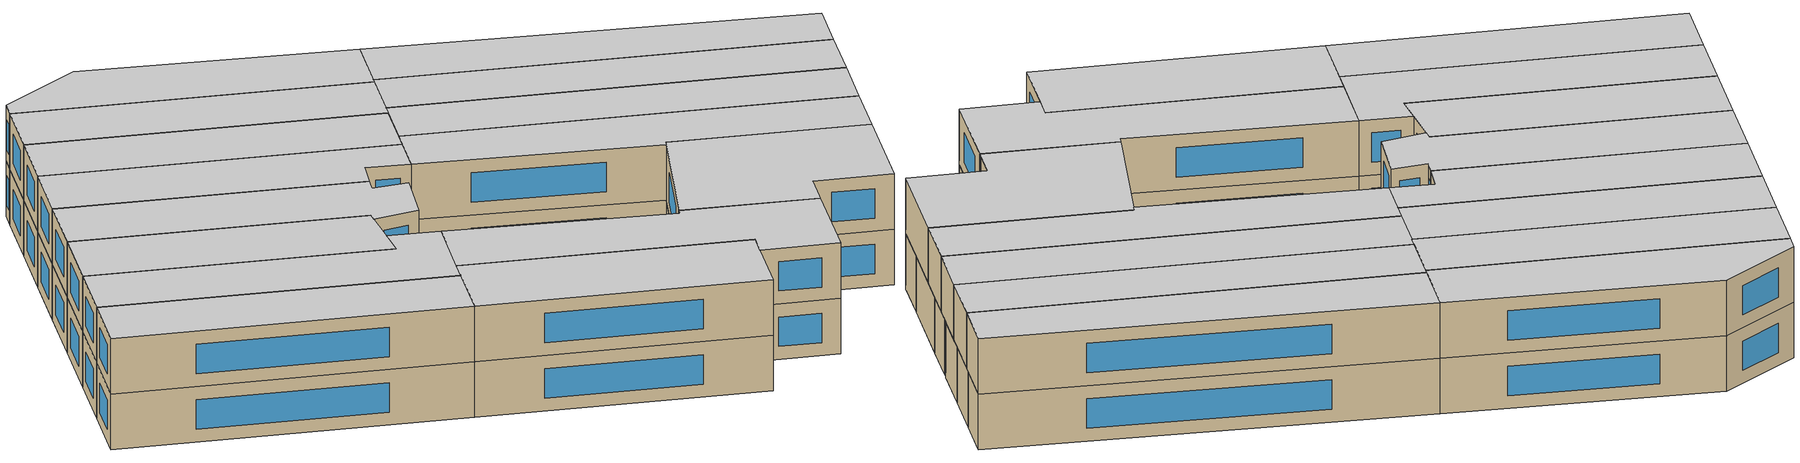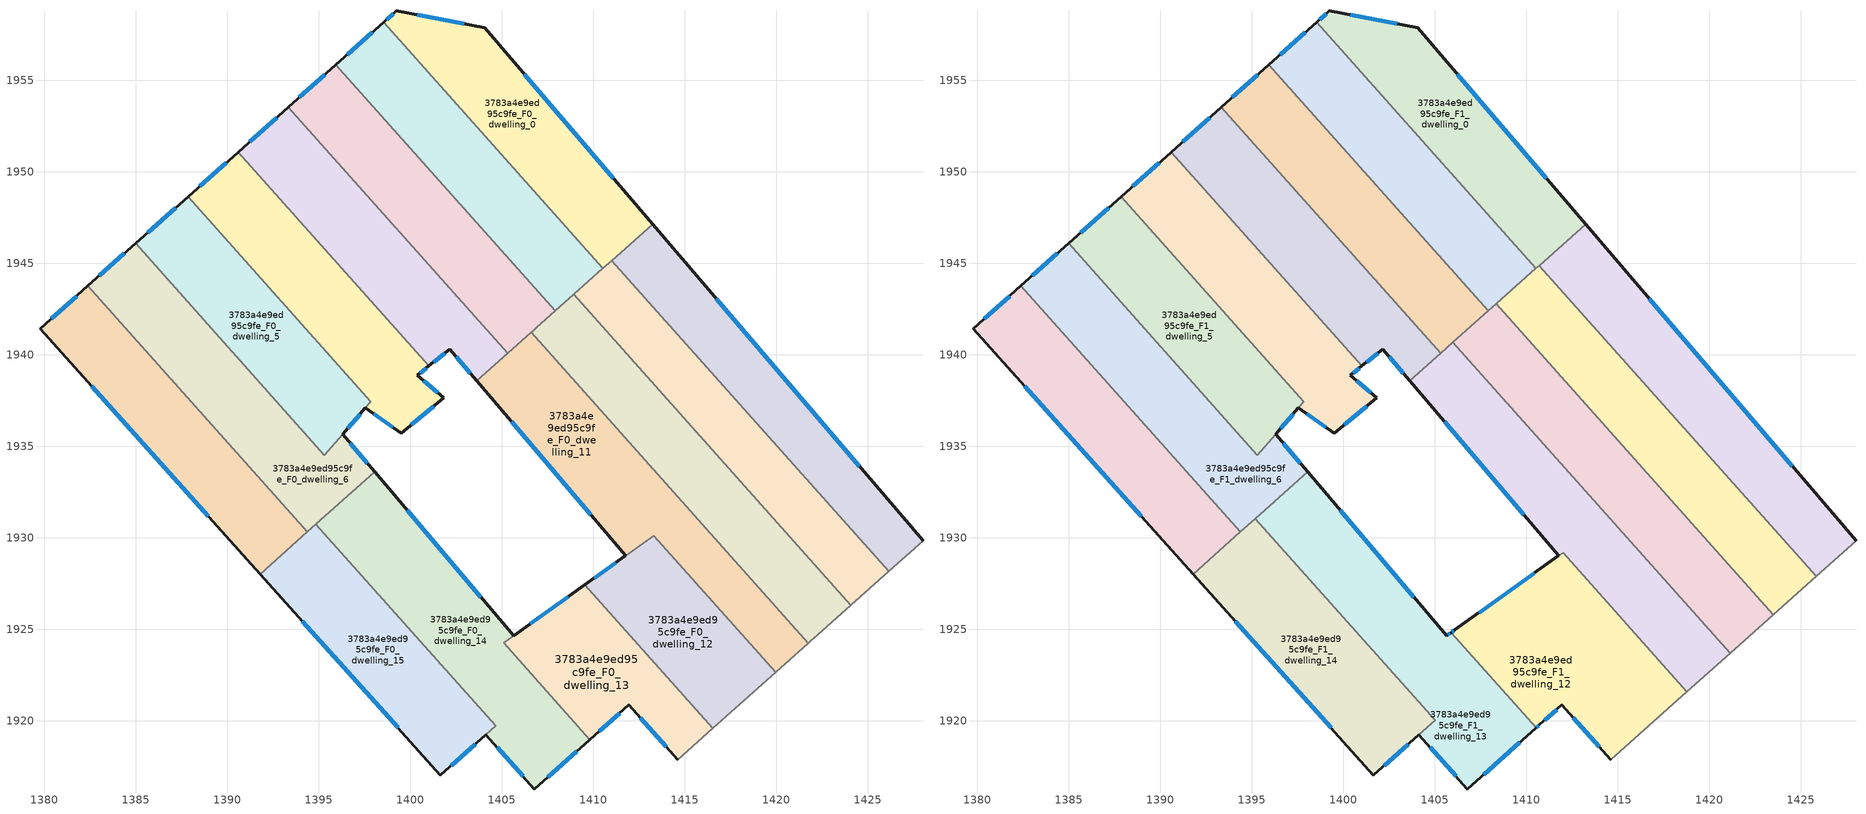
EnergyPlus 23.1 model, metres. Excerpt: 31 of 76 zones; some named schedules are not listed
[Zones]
3783a4e9ed95c9fe_F0_dwelling_0
 floor ground (EU_floor_Construction): 1404.07,1957.86 1413.23,1947.13 1410.53,1944.72 1398.54,1958.16 1399.25,1958.79 z0
 wall outside (EU_wall_Construction): 1413.23,1947.13 1404.07,1957.86 1399.25,1958.79 1398.54,1958.16 z0:3
 wall to 3783a4e9ed95c9fe_F0_dwelling_1 (EU_wall_Construction): 1398.54,1958.16 1410.53,1944.72 z0:3
 wall to 3783a4e9ed95c9fe_F0_dwelling_8 (EU_wall_Construction): 1411,1945.14 1413.23,1947.13 z0:3
 wall to 3783a4e9ed95c9fe_F0_dwelling_9 (EU_wall_Construction): 1410.53,1944.72 1411,1945.14 z0:3
 window (EU_Window_Construction): 1402.94,1958.07 1400.38,1958.57 / 1411.08,1949.65 1406.22,1955.34 / 1399.08,1958.64 1398.71,1958.31 z0.7:2.3
3783a4e9ed95c9fe_F0_dwelling_1
 floor ground (EU_floor_Construction): 1398.54,1958.16 1410.53,1944.72 1407.92,1942.4 1395.94,1955.84 z0
 wall outside (EU_wall_Construction): 1398.54,1958.16 1395.94,1955.84 z0:3
 wall to 3783a4e9ed95c9fe_F0_dwelling_2 (EU_wall_Construction): 1395.94,1955.84 1407.92,1942.4 z0:3
 wall to 3783a4e9ed95c9fe_F0_dwelling_9 (EU_wall_Construction): 1408.94,1943.3 1410.53,1944.72 z0:3
 wall to 3783a4e9ed95c9fe_F0_dwelling_10 (EU_wall_Construction): 1407.92,1942.4 1408.94,1943.3 z0:3
 window (EU_Window_Construction): 1397.93,1957.61 1396.55,1956.38 z0.7:2.3
3783a4e9ed95c9fe_F0_dwelling_10
 floor ground (EU_floor_Construction): 1408.94,1943.3 1424.07,1926.33 1422.01,1924.49 1421.94,1924.42 1421.75,1924.25 1406.62,1941.23 1406.69,1941.3 1406.8,1941.4 1406.88,1941.46 z0
 wall to 3783a4e9ed95c9fe_F0_dwelling_9 (EU_wall_Construction): 1424.07,1926.33 1408.94,1943.3 z0:3
 wall adiabatic (EU_wall_Construction): 1421.75,1924.25 1421.94,1924.42 1422.01,1924.49 1424.07,1926.33 z0:3
 wall to 3783a4e9ed95c9fe_F0_dwelling_11 (EU_wall_Construction): 1406.62,1941.23 1421.75,1924.25 z0:3
 wall to 3783a4e9ed95c9fe_F0_dwelling_2 (EU_wall_Construction): 1407.92,1942.4 1406.88,1941.46 1406.8,1941.4 1406.69,1941.3 1406.62,1941.23 z0:3
 ceiling adiabatic (EU_roof_Construction): 1422.01,1924.49 1423.48,1925.8 1408.35,1942.78 1406.88,1941.46 1406.8,1941.4 1406.69,1941.3 1406.62,1941.23 1421.75,1924.26 1421.96,1924.44 z3
3783a4e9ed95c9fe_F0_dwelling_11
 floor ground (EU_floor_Construction): 1413.3,1930.12 1411.76,1929.02 1403.64,1938.58 1406.62,1941.23 1421.75,1924.25 1419.96,1922.65 z0
 wall outside (EU_wall_Construction): 1403.64,1938.58 1411.76,1929.02 z0:3
 wall adiabatic (EU_wall_Construction): 1419.96,1922.65 1421.75,1924.25 z0:3
 wall to 3783a4e9ed95c9fe_F0_dwelling_12 (EU_wall_Construction): 1411.76,1929.02 1413.3,1930.12 / 1413.3,1930.11 1419.96,1922.65 z0:3
 wall to 3783a4e9ed95c9fe_F0_dwelling_3 (EU_wall_Construction): 1405.32,1940.08 1403.64,1938.58 z0:3
 wall to 3783a4e9ed95c9fe_F0_dwelling_2 (EU_wall_Construction): 1406.62,1941.23 1405.32,1940.08 z0:3
 window (EU_Window_Construction): 1405.54,1936.33 1409.85,1931.26 z0.7:2.3
 ceiling adiabatic (EU_roof_Construction): 1421.75,1924.26 1406.62,1941.23 1405.99,1940.68 1421.13,1923.7 z3
3783a4e9ed95c9fe_F0_dwelling_12
 floor ground (EU_floor_Construction): 1413.3,1930.12 1419.96,1922.65 1416.53,1919.59 1409.53,1927.43 z0
 wall outside (EU_wall_Construction): 1411.76,1929.01 1409.53,1927.43 z0:3
 wall adiabatic (EU_wall_Construction): 1416.53,1919.59 1419.96,1922.65 z0:3
 wall to 3783a4e9ed95c9fe_F0_dwelling_13 (EU_wall_Construction): 1409.53,1927.43 1416.53,1919.59 z0:3
 window (EU_Window_Construction): 1411.23,1928.64 1410.06,1927.8 z0.7:2.3
3783a4e9ed95c9fe_F0_dwelling_13
 floor ground (EU_floor_Construction): 1409.53,1927.43 1416.53,1919.59 1414.62,1917.88 1411.94,1920.87 1409.82,1918.98 1405.1,1924.27 z0
 wall outside (EU_wall_Construction): 1409.82,1918.98 1411.94,1920.87 1414.62,1917.88 / 1409.53,1927.43 1405.65,1924.66 z0:3
 wall adiabatic (EU_wall_Construction): 1414.62,1917.88 1416.53,1919.59 z0:3
 wall to 3783a4e9ed95c9fe_F0_dwelling_14 (EU_wall_Construction): 1405.65,1924.66 1405.1,1924.27 1409.82,1918.98 z0:3
 window (EU_Window_Construction): 1412.57,1920.17 1413.99,1918.59 / 1410.32,1919.42 1411.44,1920.43 / 1408.62,1926.78 1406.56,1925.31 z0.7:2.3
3783a4e9ed95c9fe_F0_dwelling_14
 floor ground (EU_floor_Construction): 1405.65,1924.66 1405.1,1924.27 1409.82,1918.98 1406.79,1916.28 1404.12,1919.25 1404.66,1919.72 1394.85,1930.74 1398.06,1933.6 z0
 wall outside (EU_wall_Construction): 1405.65,1924.66 1398.06,1933.6 / 1404.12,1919.25 1406.79,1916.28 1409.82,1918.98 z0:3
 wall to 3783a4e9ed95c9fe_F0_dwelling_15 (EU_wall_Construction): 1404.66,1919.72 1404.12,1919.25 / 1394.85,1930.74 1404.66,1919.73 z0:3
 wall to 3783a4e9ed95c9fe_F0_dwelling_6 (EU_wall_Construction): 1398.06,1933.6 1394.85,1930.74 z0:3
 window (EU_Window_Construction): 1403.86,1926.76 1399.84,1931.5 / 1407.5,1916.91 1409.11,1918.34 / 1404.75,1918.55 1406.16,1916.97 z0.7:2.3
3783a4e9ed95c9fe_F0_dwelling_15
 floor ground (EU_floor_Construction): 1394.85,1930.74 1404.66,1919.73 1401.65,1917.04 1391.8,1928.02 z0
 wall outside (EU_wall_Construction): 1391.8,1928.02 1401.65,1917.04 1404.12,1919.24 z0:3
 wall to 3783a4e9ed95c9fe_F0_dwelling_7 (EU_wall_Construction): 1394.38,1930.32 1391.8,1928.02 z0:3
 wall to 3783a4e9ed95c9fe_F0_dwelling_6 (EU_wall_Construction): 1394.85,1930.74 1394.38,1930.32 z0:3
 window (EU_Window_Construction): 1402.23,1917.56 1403.54,1918.72 / 1394.11,1925.44 1399.34,1919.62 z0.7:2.3
3783a4e9ed95c9fe_F0_dwelling_2
 floor ground (EU_floor_Construction): 1395.94,1955.84 1407.92,1942.4 1405.32,1940.08 1393.34,1953.52 z0
 wall outside (EU_wall_Construction): 1395.94,1955.84 1393.34,1953.52 z0:3
 wall to 3783a4e9ed95c9fe_F0_dwelling_3 (EU_wall_Construction): 1393.34,1953.52 1405.32,1940.08 z0:3
 window (EU_Window_Construction): 1395.33,1955.29 1393.95,1954.06 z0.7:2.3
3783a4e9ed95c9fe_F0_dwelling_3
 floor ground (EU_floor_Construction): 1393.34,1953.52 1405.32,1940.08 1403.64,1938.58 1402.16,1940.31 1401.02,1939.39 1390.6,1951.08 z0
 wall outside (EU_wall_Construction): 1393.34,1953.52 1390.6,1951.08 / 1401.02,1939.39 1402.16,1940.31 1403.64,1938.58 z0:3
 wall to 3783a4e9ed95c9fe_F0_dwelling_4 (EU_wall_Construction): 1390.6,1951.08 1401.02,1939.39 z0:3
 window (EU_Window_Construction): 1392.69,1952.95 1391.24,1951.65 / 1402.51,1939.9 1403.29,1938.98 / 1401.29,1939.61 1401.89,1940.09 z0.7:2.3
3783a4e9ed95c9fe_F0_dwelling_4
 floor ground (EU_floor_Construction): 1390.6,1951.08 1401.02,1939.39 1400.39,1938.89 1401.83,1937.65 1399.52,1935.72 1397.55,1937.1 1397.84,1937.44 1387.86,1948.63 z0
 wall outside (EU_wall_Construction): 1390.6,1951.08 1387.86,1948.63 / 1397.55,1937.1 1399.52,1935.72 1401.83,1937.65 1400.39,1938.89 1401.02,1939.39 z0:3
 wall to 3783a4e9ed95c9fe_F0_dwelling_5 (EU_wall_Construction): 1387.86,1948.63 1397.84,1937.44 1397.55,1937.1 z0:3
 window (EU_Window_Construction): 1389.96,1950.5 1388.5,1949.21 / 1400.54,1939.01 1400.87,1939.27 / 1401.5,1937.94 1400.73,1938.6 / 1400.06,1936.17 1401.29,1937.2 / 1398.01,1936.78 1399.05,1936.04 z0.7:2.3
3783a4e9ed95c9fe_F0_dwelling_5
 floor ground (EU_floor_Construction): 1387.86,1948.63 1397.84,1937.44 1395.31,1934.52 1385,1946.08 z0
 wall outside (EU_wall_Construction): 1387.86,1948.63 1385,1946.08 / 1396.3,1935.66 1397.55,1937.1 z0:3
 wall to 3783a4e9ed95c9fe_F0_dwelling_6 (EU_wall_Construction): 1385,1946.08 1395.31,1934.52 / 1395.31,1934.51 1396.3,1935.66 z0:3
 window (EU_Window_Construction): 1387.19,1948.04 1385.67,1946.68 / 1396.6,1936 1397.26,1936.76 z0.7:2.3
3783a4e9ed95c9fe_F0_dwelling_6
 floor ground (EU_floor_Construction): 1396.3,1935.66 1398.06,1933.6 1394.38,1930.32 1382.4,1943.76 1385,1946.08 1395.31,1934.51 z0
 wall outside (EU_wall_Construction): 1385,1946.08 1382.4,1943.76 / 1398.06,1933.6 1396.3,1935.66 z0:3
 wall to 3783a4e9ed95c9fe_F0_dwelling_7 (EU_wall_Construction): 1382.4,1943.76 1394.38,1930.32 z0:3
 window (EU_Window_Construction): 1384.39,1945.54 1383.01,1944.31 / 1397.64,1934.08 1396.72,1935.18 z0.7:2.3
3783a4e9ed95c9fe_F0_dwelling_7
 floor ground (EU_floor_Construction): 1382.4,1943.76 1394.38,1930.32 1391.8,1928.02 1379.77,1941.42 z0
 wall outside (EU_wall_Construction): 1382.4,1943.76 1379.77,1941.42 1391.8,1928.02 z0:3
 window (EU_Window_Construction): 1382.6,1938.28 1388.97,1931.17 / 1381.78,1943.21 1380.39,1941.97 z0.7:2.3
3783a4e9ed95c9fe_F0_dwelling_8
 floor ground (EU_floor_Construction): 1413.23,1947.13 1428.01,1929.85 1426.13,1928.17 1411,1945.14 z0
 wall outside (EU_wall_Construction): 1428.01,1929.85 1413.23,1947.13 z0:3
 wall adiabatic (EU_wall_Construction): 1426.13,1928.17 1428.01,1929.85 z0:3
 wall to 3783a4e9ed95c9fe_F0_dwelling_9 (EU_wall_Construction): 1411,1945.14 1426.13,1928.17 z0:3
 window (EU_Window_Construction): 1424.54,1933.91 1416.7,1943.07 z0.7:2.3
3783a4e9ed95c9fe_F0_dwelling_9
 floor ground (EU_floor_Construction): 1411,1945.14 1426.13,1928.17 1424.07,1926.33 1408.94,1943.3 z0
 wall adiabatic (EU_wall_Construction): 1424.07,1926.33 1426.13,1928.17 z0:3
3783a4e9ed95c9fe_F1_dwelling_0
 floor to 3783a4e9ed95c9fe_F0_dwelling_0 (EU_floor_Construction): 1404.07,1957.86 1413.23,1947.13 1410.53,1944.72 1398.54,1958.16 1399.25,1958.79 z3
 wall outside (EU_wall_Construction): 1413.23,1947.13 1404.07,1957.86 1399.25,1958.79 1398.54,1958.16 z3:6
 wall to 3783a4e9ed95c9fe_F1_dwelling_1 (EU_wall_Construction): 1398.54,1958.16 1410.53,1944.72 z3:6
 wall to 3783a4e9ed95c9fe_F1_dwelling_8 (EU_wall_Construction): 1410.7,1944.88 1413.23,1947.13 z3:6
 wall to 3783a4e9ed95c9fe_F1_dwelling_9 (EU_wall_Construction): 1410.53,1944.72 1410.7,1944.88 z3:6
 window (EU_Window_Construction): 1402.94,1958.07 1400.38,1958.57 / 1411.08,1949.65 1406.22,1955.34 / 1399.08,1958.64 1398.71,1958.31 z3.7:5.3
 ceiling to 3783a4e9ed95c9fe_F2_dwelling_0 (EU_floor_Construction): 1413.23,1947.13 1404.07,1957.86 1399.25,1958.79 1398.54,1958.16 1410.53,1944.72 z6
3783a4e9ed95c9fe_F1_dwelling_1
 floor to 3783a4e9ed95c9fe_F0_dwelling_1 (EU_floor_Construction): 1398.54,1958.16 1410.53,1944.72 1407.92,1942.4 1395.94,1955.84 z3
 wall outside (EU_wall_Construction): 1398.54,1958.16 1395.94,1955.84 z3:6
 wall to 3783a4e9ed95c9fe_F1_dwelling_2 (EU_wall_Construction): 1395.94,1955.84 1407.92,1942.4 z3:6
 wall to 3783a4e9ed95c9fe_F1_dwelling_9 (EU_wall_Construction): 1408.35,1942.78 1410.53,1944.72 z3:6
 wall to 3783a4e9ed95c9fe_F1_dwelling_10 (EU_wall_Construction): 1407.92,1942.4 1408.35,1942.78 z3:6
 window (EU_Window_Construction): 1397.93,1957.61 1396.55,1956.38 z3.7:5.3
 ceiling to 3783a4e9ed95c9fe_F2_dwelling_1 (EU_floor_Construction): 1410.53,1944.72 1398.54,1958.16 1395.94,1955.84 1407.92,1942.4 z6
3783a4e9ed95c9fe_F1_dwelling_10
 floor adiabatic (EU_floor_Construction): 1408.35,1942.78 1423.48,1925.8 1421.13,1923.7 1405.99,1940.68 z3
 wall to 3783a4e9ed95c9fe_F1_dwelling_9 (EU_wall_Construction): 1423.48,1925.8 1408.35,1942.78 z3:6
 wall adiabatic (EU_wall_Construction): 1421.13,1923.7 1423.48,1925.8 z3:6
 wall to 3783a4e9ed95c9fe_F1_dwelling_11 (EU_wall_Construction): 1405.99,1940.68 1421.13,1923.7 z3:6
 wall to 3783a4e9ed95c9fe_F1_dwelling_2 (EU_wall_Construction): 1407.92,1942.4 1405.99,1940.68 z3:6
 ceiling to 3783a4e9ed95c9fe_F2_dwelling_10 (EU_floor_Construction): 1423.48,1925.8 1408.35,1942.78 1405.99,1940.68 1421.13,1923.7 z6
3783a4e9ed95c9fe_F1_dwelling_11
 floor to 3783a4e9ed95c9fe_F0_dwelling_11 (EU_floor_Construction): 1413.3,1930.12 1411.76,1929.02 1403.64,1938.58 1405.99,1940.68 1421.13,1923.7 1419.96,1922.65 z3
 floor to 3783a4e9ed95c9fe_F0_dwelling_12 (EU_floor_Construction): 1413.3,1930.12 1419.96,1922.65 1418.78,1921.6 1412.01,1929.19 1411.78,1929.03 z3
 wall outside (EU_wall_Construction): 1403.64,1938.58 1411.76,1929.02 z3:6
 wall adiabatic (EU_wall_Construction): 1418.78,1921.6 1421.13,1923.7 z3:6
 wall to 3783a4e9ed95c9fe_F1_dwelling_12 (EU_wall_Construction): 1411.76,1929.02 1412.01,1929.19 1418.78,1921.6 z3:6
 wall to 3783a4e9ed95c9fe_F1_dwelling_3 (EU_wall_Construction): 1405.32,1940.08 1403.64,1938.58 z3:6
 wall to 3783a4e9ed95c9fe_F1_dwelling_2 (EU_wall_Construction): 1405.99,1940.68 1405.32,1940.08 z3:6
 window (EU_Window_Construction): 1405.55,1936.33 1409.85,1931.26 z3.7:5.3
 ceiling to 3783a4e9ed95c9fe_F2_dwelling_11 (EU_floor_Construction): 1421.13,1923.7 1405.99,1940.68 1403.64,1938.58 1411.76,1929.02 1412.01,1929.19 1418.78,1921.6 z6
3783a4e9ed95c9fe_F1_dwelling_12
 floor to 3783a4e9ed95c9fe_F0_dwelling_13 (EU_floor_Construction): 1409.53,1927.43 1416.52,1919.59 1414.62,1917.88 1411.94,1920.87 1410.72,1919.78 1410.63,1919.71 1410.53,1919.62 1405.89,1924.83 1406.04,1924.93 z3
 floor to 3783a4e9ed95c9fe_F0_dwelling_12 (EU_floor_Construction): 1412.01,1929.19 1418.78,1921.6 1416.52,1919.59 1409.53,1927.43 1411.77,1929.02 z3
 wall outside (EU_wall_Construction): 1410.53,1919.62 1410.72,1919.78 1411.94,1920.87 1414.62,1917.88 / 1411.76,1929.01 1406.09,1924.97 1405.89,1924.83 z3:6
 wall adiabatic (EU_wall_Construction): 1414.62,1917.88 1418.78,1921.6 z3:6
 wall to 3783a4e9ed95c9fe_F1_dwelling_13 (EU_wall_Construction): 1405.89,1924.83 1410.53,1919.62 z3:6
 window (EU_Window_Construction): 1412.57,1920.17 1413.99,1918.59 / 1411.01,1920.04 1411.65,1920.62 / 1410.58,1919.66 1410.67,1919.74 / 1406.04,1924.94 1405.93,1924.86 / 1410.43,1928.07 1407.42,1925.92 z3.7:5.3
 ceiling to 3783a4e9ed95c9fe_F2_dwelling_12 (EU_floor_Construction): 1418.78,1921.6 1412.01,1929.19 1406.09,1924.97 1405.89,1924.83 1410.53,1919.62 1410.72,1919.78 1411.94,1920.87 1414.62,1917.88 z6
3783a4e9ed95c9fe_F1_dwelling_13
 floor to 3783a4e9ed95c9fe_F0_dwelling_13 (EU_floor_Construction): 1405.89,1924.83 1410.53,1919.62 1409.82,1918.98 1405.1,1924.27 1405.65,1924.66 z3
 floor to 3783a4e9ed95c9fe_F0_dwelling_14 (EU_floor_Construction): 1405.65,1924.66 1405.1,1924.27 1409.82,1918.98 1406.79,1916.28 1404.12,1919.25 1405.02,1920.05 1395.2,1931.06 1398.06,1933.6 z3
 wall outside (EU_wall_Construction): 1404.12,1919.25 1406.79,1916.28 1410.53,1919.62 / 1405.89,1924.83 1405.65,1924.66 1398.06,1933.6 z3:6
 wall to 3783a4e9ed95c9fe_F1_dwelling_14 (EU_wall_Construction): 1405.02,1920.04 1404.12,1919.25 / 1395.2,1931.06 1405.02,1920.05 z3:6
 wall to 3783a4e9ed95c9fe_F1_dwelling_6 (EU_wall_Construction): 1398.06,1933.6 1395.2,1931.06 z3:6
 window (EU_Window_Construction): 1404.75,1918.55 1406.16,1916.97 / 1403.86,1926.76 1399.84,1931.5 / 1405.83,1924.79 1405.7,1924.7 / 1407.67,1917.06 1409.65,1918.83 z3.7:5.3
 ceiling to 3783a4e9ed95c9fe_F2_dwelling_13 (EU_floor_Construction): 1410.53,1919.62 1405.89,1924.83 1405.65,1924.66 1398.06,1933.6 1395.2,1931.06 1405.02,1920.04 1404.12,1919.25 1406.79,1916.28 z6
3783a4e9ed95c9fe_F1_dwelling_14
 floor to 3783a4e9ed95c9fe_F0_dwelling_14 (EU_floor_Construction): 1395.2,1931.06 1405.02,1920.05 1404.66,1919.73 1394.85,1930.74 z3
 floor to 3783a4e9ed95c9fe_F0_dwelling_15 (EU_floor_Construction): 1394.85,1930.74 1404.66,1919.73 1401.65,1917.04 1391.8,1928.02 z3
 wall outside (EU_wall_Construction): 1391.8,1928.02 1401.65,1917.04 1404.12,1919.24 z3:6
 wall to 3783a4e9ed95c9fe_F1_dwelling_7 (EU_wall_Construction): 1394.38,1930.32 1391.8,1928.02 z3:6
 wall to 3783a4e9ed95c9fe_F1_dwelling_6 (EU_wall_Construction): 1395.2,1931.06 1394.38,1930.32 z3:6
 window (EU_Window_Construction): 1402.23,1917.56 1403.54,1918.72 / 1394.11,1925.44 1399.34,1919.62 z3.7:5.3
 ceiling to 3783a4e9ed95c9fe_F2_dwelling_14 (EU_floor_Construction): 1405.02,1920.05 1395.2,1931.06 1391.8,1928.02 1401.65,1917.04 z6
3783a4e9ed95c9fe_F1_dwelling_2
 floor to 3783a4e9ed95c9fe_F0_dwelling_2 (EU_floor_Construction): 1395.94,1955.84 1407.92,1942.4 1405.32,1940.08 1393.34,1953.52 z3
 wall outside (EU_wall_Construction): 1395.94,1955.84 1393.34,1953.52 z3:6
 wall to 3783a4e9ed95c9fe_F1_dwelling_3 (EU_wall_Construction): 1393.34,1953.52 1405.32,1940.08 z3:6
 window (EU_Window_Construction): 1395.33,1955.29 1393.95,1954.06 z3.7:5.3
 ceiling to 3783a4e9ed95c9fe_F2_dwelling_2 (EU_floor_Construction): 1407.92,1942.4 1395.94,1955.84 1393.34,1953.52 1405.32,1940.08 z6
3783a4e9ed95c9fe_F1_dwelling_3
 floor to 3783a4e9ed95c9fe_F0_dwelling_3 (EU_floor_Construction): 1393.34,1953.52 1405.32,1940.08 1403.64,1938.58 1402.16,1940.31 1401.02,1939.39 1390.6,1951.08 z3
 wall outside (EU_wall_Construction): 1393.34,1953.52 1390.6,1951.08 / 1401.02,1939.39 1402.16,1940.31 1403.64,1938.58 z3:6
 wall to 3783a4e9ed95c9fe_F1_dwelling_4 (EU_wall_Construction): 1390.6,1951.08 1401.02,1939.39 z3:6
 window (EU_Window_Construction): 1392.69,1952.95 1391.24,1951.65 / 1402.51,1939.9 1403.29,1938.98 / 1401.29,1939.61 1401.89,1940.09 z3.7:5.3
 ceiling to 3783a4e9ed95c9fe_F2_dwelling_3 (EU_floor_Construction): 1405.32,1940.08 1393.34,1953.52 1390.6,1951.08 1401.02,1939.39 1402.16,1940.31 1403.64,1938.58 z6
3783a4e9ed95c9fe_F1_dwelling_4
 floor to 3783a4e9ed95c9fe_F0_dwelling_4 (EU_floor_Construction): 1390.6,1951.08 1401.02,1939.39 1400.39,1938.89 1401.83,1937.65 1399.52,1935.72 1397.55,1937.1 1397.84,1937.44 1387.86,1948.63 z3
 wall outside (EU_wall_Construction): 1390.6,1951.08 1387.86,1948.63 / 1397.55,1937.1 1399.52,1935.72 1401.83,1937.65 1400.39,1938.89 1401.02,1939.39 z3:6
 wall to 3783a4e9ed95c9fe_F1_dwelling_5 (EU_wall_Construction): 1387.86,1948.63 1397.84,1937.44 1397.55,1937.1 z3:6
 window (EU_Window_Construction): 1389.96,1950.5 1388.5,1949.21 / 1400.54,1939.01 1400.87,1939.27 / 1401.5,1937.94 1400.73,1938.6 / 1400.06,1936.17 1401.29,1937.2 / 1398.01,1936.78 1399.05,1936.04 z3.7:5.3
 ceiling to 3783a4e9ed95c9fe_F2_dwelling_4 (EU_floor_Construction): 1401.83,1937.65 1400.39,1938.89 1401.02,1939.39 1390.6,1951.08 1387.86,1948.63 1397.84,1937.44 1397.55,1937.1 1399.52,1935.72 z6
3783a4e9ed95c9fe_F1_dwelling_5
 floor to 3783a4e9ed95c9fe_F0_dwelling_5 (EU_floor_Construction): 1387.86,1948.63 1397.84,1937.44 1395.31,1934.52 1385,1946.08 z3
 wall outside (EU_wall_Construction): 1387.86,1948.63 1385,1946.08 / 1396.3,1935.66 1397.55,1937.1 z3:6
 wall to 3783a4e9ed95c9fe_F1_dwelling_6 (EU_wall_Construction): 1385,1946.08 1395.31,1934.52 / 1395.31,1934.51 1396.3,1935.66 z3:6
 window (EU_Window_Construction): 1387.19,1948.04 1385.67,1946.68 / 1396.6,1936 1397.26,1936.76 z3.7:5.3
 ceiling to 3783a4e9ed95c9fe_F2_dwelling_5 (EU_floor_Construction): 1395.31,1934.52 1397.84,1937.44 1387.86,1948.63 1385,1946.08 z6
3783a4e9ed95c9fe_F1_dwelling_6
 floor to 3783a4e9ed95c9fe_F0_dwelling_6 (EU_floor_Construction): 1396.3,1935.66 1398.06,1933.6 1394.38,1930.32 1382.4,1943.76 1385,1946.08 1395.31,1934.51 z3
 wall outside (EU_wall_Construction): 1385,1946.08 1382.4,1943.76 / 1398.06,1933.6 1396.3,1935.66 z3:6
 wall to 3783a4e9ed95c9fe_F1_dwelling_7 (EU_wall_Construction): 1382.4,1943.76 1394.38,1930.32 z3:6
 window (EU_Window_Construction): 1384.39,1945.54 1383.01,1944.31 / 1397.64,1934.08 1396.72,1935.18 z3.7:5.3
 ceiling to 3783a4e9ed95c9fe_F2_dwelling_6 (EU_floor_Construction): 1398.06,1933.6 1396.3,1935.66 1395.31,1934.51 1385,1946.08 1382.4,1943.76 1394.38,1930.32 z6
3783a4e9ed95c9fe_F1_dwelling_7
 floor to 3783a4e9ed95c9fe_F0_dwelling_7 (EU_floor_Construction): 1382.4,1943.76 1394.38,1930.32 1391.8,1928.02 1379.77,1941.42 z3
 wall outside (EU_wall_Construction): 1382.4,1943.76 1379.77,1941.42 1391.8,1928.02 z3:6
 window (EU_Window_Construction): 1382.6,1938.28 1388.97,1931.17 / 1381.78,1943.21 1380.39,1941.97 z3.7:5.3
 ceiling to 3783a4e9ed95c9fe_F2_dwelling_7 (EU_floor_Construction): 1394.38,1930.32 1382.4,1943.76 1379.77,1941.42 1391.8,1928.02 z6
3783a4e9ed95c9fe_F1_dwelling_8
 floor to 3783a4e9ed95c9fe_F0_dwelling_8 (EU_floor_Construction): 1413.23,1947.13 1428.01,1929.85 1426.13,1928.17 1411,1945.14 z3
 floor to 3783a4e9ed95c9fe_F0_dwelling_9 (EU_floor_Construction): 1411,1945.14 1426.13,1928.17 1425.83,1927.9 1410.7,1944.88 z3
 wall outside (EU_wall_Construction): 1428.01,1929.85 1413.23,1947.13 z3:6
 wall adiabatic (EU_wall_Construction): 1425.84,1927.9 1428.01,1929.85 z3:6
 wall to 3783a4e9ed95c9fe_F1_dwelling_9 (EU_wall_Construction): 1410.7,1944.88 1425.84,1927.9 z3:6
 window (EU_Window_Construction): 1424.54,1933.91 1416.7,1943.07 z3.7:5.3
 ceiling to 3783a4e9ed95c9fe_F2_dwelling_8 (EU_floor_Construction): 1428.01,1929.85 1413.23,1947.13 1410.7,1944.88 1425.84,1927.9 z6
3783a4e9ed95c9fe_F1_dwelling_9
 floor to 3783a4e9ed95c9fe_F0_dwelling_9 (EU_floor_Construction): 1410.7,1944.88 1425.83,1927.9 1424.07,1926.33 1408.94,1943.3 z3
 floor to 3783a4e9ed95c9fe_F0_dwelling_10 (EU_floor_Construction): 1408.94,1943.3 1424.07,1926.33 1423.48,1925.8 1408.35,1942.78 z3
 wall adiabatic (EU_wall_Construction): 1423.48,1925.8 1425.84,1927.9 z3:6
 ceiling to 3783a4e9ed95c9fe_F2_dwelling_9 (EU_floor_Construction): 1425.84,1927.9 1410.7,1944.88 1408.35,1942.78 1423.48,1925.8 z6
[Building]
EU S2 Campaign: North Axis=0; Terrain=City; Solar Distribution=FullExterior
[Site:Location]
Budapest.Ferenc.Liszt.Intl.AP: Latitude=47.437; Longitude=19.256; Time Zone=1; Elevation=185
[SizingPeriod:WeatherFileDays]
AnnualSizingPeriod: Begin Month=1; Begin Day of Month=1; End Month=12; End Day of Month=31; Day of Week for Start Day=Monday; Use Weather File Daylight Saving Period=No; Use Weather File Rain and Snow Indicators=No
[MATERIAL]
EU_InternalMass_Material: Roughness=MediumRough; Thickness=0.1; Conductivity=1; Density=1800; Specific Heat=900; Thermal Absorptance=0.9; Solar Absorptance=0.7; Visible Absorptance=0.7
[MATERIAL:NOMASS] Roughness=MediumRough; Thermal Absorptance=0.9; Solar Absorptance=0.7; Visible Absorptance=0.7
Name | Thermal Resistance
EU_wall_NoMass | 0.832559
EU_roof_NoMass | 1.39638
EU_floor_NoMass | 0.872794
[WINDOWMATERIAL:SIMPLEGLAZINGSYSTEM]
EU_Window_SimpleGlazing: UFactor=2.79869; Solar Heat Gain Coefficient=0.75; Visible Transmittance=0.75
[CONSTRUCTION]
EU_wall_Construction: EU_wall_NoMass
EU_roof_Construction: EU_roof_NoMass
EU_floor_Construction: EU_floor_NoMass
EU_Window_Construction: EU_Window_SimpleGlazing
EU_InternalMass_Construction: EU_InternalMass_Material
[ZONE] Type=1; Multiplier=1; Ceiling Height=autocalculate; Floor Area=autocalculate; Part of Total Floor Area=Yes
Name | Volume
3783a4e9ed95c9fe_F0_dwelling_0; 3783a4e9ed95c9fe_F1_dwelling_0 | 188.269
3783a4e9ed95c9fe_F0_dwelling_1; 3783a4e9ed95c9fe_F1_dwelling_1 | 188.36
3783a4e9ed95c9fe_F0_dwelling_10 | 212.2
3783a4e9ed95c9fe_F1_dwelling_10 | 215.232
3783a4e9ed95c9fe_F0_dwelling_11 | 230.041
3783a4e9ed95c9fe_F1_dwelling_11 | 221.174
3783a4e9ed95c9fe_F0_dwelling_12 | 141.5
3783a4e9ed95c9fe_F1_dwelling_12 | 214.429
3783a4e9ed95c9fe_F0_dwelling_13 | 141.033
3783a4e9ed95c9fe_F1_dwelling_13 | 224.264
3783a4e9ed95c9fe_F0_dwelling_14 | 225.244
3783a4e9ed95c9fe_F1_dwelling_14 | 200.872
3783a4e9ed95c9fe_F0_dwelling_15 | 179.704
3783a4e9ed95c9fe_F0_dwelling_2; 3783a4e9ed95c9fe_F1_dwelling_2 | 188.283
3783a4e9ed95c9fe_F0_dwelling_3; 3783a4e9ed95c9fe_F1_dwelling_3 | 188.265
3783a4e9ed95c9fe_F0_dwelling_4; 3783a4e9ed95c9fe_F1_dwelling_4 | 189.615
3783a4e9ed95c9fe_F0_dwelling_5; 3783a4e9ed95c9fe_F1_dwelling_5 | 175.423
3783a4e9ed95c9fe_F0_dwelling_6; 3783a4e9ed95c9fe_F1_dwelling_6 | 199.825
3783a4e9ed95c9fe_F0_dwelling_7; 3783a4e9ed95c9fe_F1_dwelling_7 | 188.303
3783a4e9ed95c9fe_F0_dwelling_8 | 188.307
3783a4e9ed95c9fe_F1_dwelling_8 | 215.194
3783a4e9ed95c9fe_F0_dwelling_9 | 188.279
3783a4e9ed95c9fe_F1_dwelling_9 | 215.15
[INTERNALMASS] Construction=EU_InternalMass_Construction
Name | Zone or ZoneList | Surface Area
3783a4e9ed95c9fe_F0_dwelling_0_EU_InternalMass | 3783a4e9ed95c9fe_F0_dwelling_0 | 62.7562
3783a4e9ed95c9fe_F0_dwelling_1_EU_InternalMass | 3783a4e9ed95c9fe_F0_dwelling_1 | 62.7866
3783a4e9ed95c9fe_F0_dwelling_2_EU_InternalMass | 3783a4e9ed95c9fe_F0_dwelling_2 | 62.7612
3783a4e9ed95c9fe_F0_dwelling_3_EU_InternalMass | 3783a4e9ed95c9fe_F0_dwelling_3 | 62.7548
3783a4e9ed95c9fe_F0_dwelling_4_EU_InternalMass | 3783a4e9ed95c9fe_F0_dwelling_4 | 63.2053
3783a4e9ed95c9fe_F0_dwelling_5_EU_InternalMass | 3783a4e9ed95c9fe_F0_dwelling_5 | 58.4883
3783a4e9ed95c9fe_F0_dwelling_6_EU_InternalMass | 3783a4e9ed95c9fe_F0_dwelling_6 | 66.6094
3783a4e9ed95c9fe_F0_dwelling_7_EU_InternalMass | 3783a4e9ed95c9fe_F0_dwelling_7 | 62.7678
3783a4e9ed95c9fe_F0_dwelling_8_EU_InternalMass | 3783a4e9ed95c9fe_F0_dwelling_8 | 62.7691
3783a4e9ed95c9fe_F0_dwelling_9_EU_InternalMass | 3783a4e9ed95c9fe_F0_dwelling_9 | 62.7598
3783a4e9ed95c9fe_F0_dwelling_10_EU_InternalMass | 3783a4e9ed95c9fe_F0_dwelling_10 | 70.7288
3783a4e9ed95c9fe_F0_dwelling_11_EU_InternalMass | 3783a4e9ed95c9fe_F0_dwelling_11 | 76.6858
3783a4e9ed95c9fe_F0_dwelling_12_EU_InternalMass | 3783a4e9ed95c9fe_F0_dwelling_12 | 47.1652
3783a4e9ed95c9fe_F0_dwelling_13_EU_InternalMass | 3783a4e9ed95c9fe_F0_dwelling_13 | 47.0126
3783a4e9ed95c9fe_F0_dwelling_14_EU_InternalMass | 3783a4e9ed95c9fe_F0_dwelling_14 | 75.0806
3783a4e9ed95c9fe_F0_dwelling_15_EU_InternalMass | 3783a4e9ed95c9fe_F0_dwelling_15 | 59.9097
3783a4e9ed95c9fe_F1_dwelling_0_EU_InternalMass | 3783a4e9ed95c9fe_F1_dwelling_0 | 62.7562
3783a4e9ed95c9fe_F1_dwelling_1_EU_InternalMass | 3783a4e9ed95c9fe_F1_dwelling_1 | 62.7866
3783a4e9ed95c9fe_F1_dwelling_2_EU_InternalMass | 3783a4e9ed95c9fe_F1_dwelling_2 | 62.7612
3783a4e9ed95c9fe_F1_dwelling_3_EU_InternalMass | 3783a4e9ed95c9fe_F1_dwelling_3 | 62.7548
3783a4e9ed95c9fe_F1_dwelling_4_EU_InternalMass | 3783a4e9ed95c9fe_F1_dwelling_4 | 63.2053
3783a4e9ed95c9fe_F1_dwelling_5_EU_InternalMass | 3783a4e9ed95c9fe_F1_dwelling_5 | 58.4883
3783a4e9ed95c9fe_F1_dwelling_6_EU_InternalMass | 3783a4e9ed95c9fe_F1_dwelling_6 | 66.6094
3783a4e9ed95c9fe_F1_dwelling_7_EU_InternalMass | 3783a4e9ed95c9fe_F1_dwelling_7 | 62.7678
3783a4e9ed95c9fe_F1_dwelling_8_EU_InternalMass | 3783a4e9ed95c9fe_F1_dwelling_8 | 71.7314
3783a4e9ed95c9fe_F1_dwelling_9_EU_InternalMass | 3783a4e9ed95c9fe_F1_dwelling_9 | 71.7168
3783a4e9ed95c9fe_F1_dwelling_10_EU_InternalMass | 3783a4e9ed95c9fe_F1_dwelling_10 | 71.744
3783a4e9ed95c9fe_F1_dwelling_11_EU_InternalMass | 3783a4e9ed95c9fe_F1_dwelling_11 | 73.726
3783a4e9ed95c9fe_F1_dwelling_12_EU_InternalMass | 3783a4e9ed95c9fe_F1_dwelling_12 | 71.4756
3783a4e9ed95c9fe_F1_dwelling_13_EU_InternalMass | 3783a4e9ed95c9fe_F1_dwelling_13 | 74.7534
3783a4e9ed95c9fe_F1_dwelling_14_EU_InternalMass | 3783a4e9ed95c9fe_F1_dwelling_14 | 66.9674
[OTHEREQUIPMENT] Fuel Type=Electricity; Design Level Calculation Method=Watts/Area; Power per Zone Floor Area=1; Fraction Latent=0; Fraction Radiant=0; Fraction Lost=0; Carbon Dioxide Generation Rate=0; EndUse Subcategory=EU_Step8_InternalGains
Name | Zone or ZoneList or Space or SpaceList | Schedule
EU_Step8_InternalGain_3783a4e9ed95c9fe_F0_dwelling_0_f000 | 3783a4e9ed95c9fe_F0_dwelling_0 | EU_Step8_GainSchedule_3783a4e9ed95c9fe_F0_dwelling_0_f000
EU_Step8_InternalGain_3783a4e9ed95c9fe_F0_dwelling_1_f000 | 3783a4e9ed95c9fe_F0_dwelling_1 | EU_Step8_GainSchedule_3783a4e9ed95c9fe_F0_dwelling_1_f000
EU_Step8_InternalGain_3783a4e9ed95c9fe_F0_dwelling_2_f000 | 3783a4e9ed95c9fe_F0_dwelling_2 | EU_Step8_GainSchedule_3783a4e9ed95c9fe_F0_dwelling_2_f000
EU_Step8_InternalGain_3783a4e9ed95c9fe_F0_dwelling_3_f000 | 3783a4e9ed95c9fe_F0_dwelling_3 | EU_Step8_GainSchedule_3783a4e9ed95c9fe_F0_dwelling_3_f000
EU_Step8_InternalGain_3783a4e9ed95c9fe_F0_dwelling_4_f000 | 3783a4e9ed95c9fe_F0_dwelling_4 | EU_Step8_GainSchedule_3783a4e9ed95c9fe_F0_dwelling_4_f000
EU_Step8_InternalGain_3783a4e9ed95c9fe_F0_dwelling_5_f000 | 3783a4e9ed95c9fe_F0_dwelling_5 | EU_Step8_GainSchedule_3783a4e9ed95c9fe_F0_dwelling_5_f000
EU_Step8_InternalGain_3783a4e9ed95c9fe_F0_dwelling_6_f000 | 3783a4e9ed95c9fe_F0_dwelling_6 | EU_Step8_GainSchedule_3783a4e9ed95c9fe_F0_dwelling_6_f000
EU_Step8_InternalGain_3783a4e9ed95c9fe_F0_dwelling_7_f000 | 3783a4e9ed95c9fe_F0_dwelling_7 | EU_Step8_GainSchedule_3783a4e9ed95c9fe_F0_dwelling_7_f000
EU_Step8_InternalGain_3783a4e9ed95c9fe_F0_dwelling_8_f000 | 3783a4e9ed95c9fe_F0_dwelling_8 | EU_Step8_GainSchedule_3783a4e9ed95c9fe_F0_dwelling_8_f000
EU_Step8_InternalGain_3783a4e9ed95c9fe_F0_dwelling_9_f000 | 3783a4e9ed95c9fe_F0_dwelling_9 | EU_Step8_GainSchedule_3783a4e9ed95c9fe_F0_dwelling_9_f000
EU_Step8_InternalGain_3783a4e9ed95c9fe_F0_dwelling_10_f000 | 3783a4e9ed95c9fe_F0_dwelling_10 | EU_Step8_GainSchedule_3783a4e9ed95c9fe_F0_dwelling_10_f000
EU_Step8_InternalGain_3783a4e9ed95c9fe_F0_dwelling_11_f000 | 3783a4e9ed95c9fe_F0_dwelling_11 | EU_Step8_GainSchedule_3783a4e9ed95c9fe_F0_dwelling_11_f000
EU_Step8_InternalGain_3783a4e9ed95c9fe_F0_dwelling_12_f000 | 3783a4e9ed95c9fe_F0_dwelling_12 | EU_Step8_GainSchedule_3783a4e9ed95c9fe_F0_dwelling_12_f000
EU_Step8_InternalGain_3783a4e9ed95c9fe_F0_dwelling_13_f000 | 3783a4e9ed95c9fe_F0_dwelling_13 | EU_Step8_GainSchedule_3783a4e9ed95c9fe_F0_dwelling_13_f000
EU_Step8_InternalGain_3783a4e9ed95c9fe_F0_dwelling_14_f000 | 3783a4e9ed95c9fe_F0_dwelling_14 | EU_Step8_GainSchedule_3783a4e9ed95c9fe_F0_dwelling_14_f000
EU_Step8_InternalGain_3783a4e9ed95c9fe_F0_dwelling_15_f000 | 3783a4e9ed95c9fe_F0_dwelling_15 | EU_Step8_GainSchedule_3783a4e9ed95c9fe_F0_dwelling_15_f000
EU_Step8_InternalGain_3783a4e9ed95c9fe_F1_dwelling_0_f000 | 3783a4e9ed95c9fe_F1_dwelling_0 | EU_Step8_GainSchedule_3783a4e9ed95c9fe_F1_dwelling_0_f000
EU_Step8_InternalGain_3783a4e9ed95c9fe_F1_dwelling_1_f000 | 3783a4e9ed95c9fe_F1_dwelling_1 | EU_Step8_GainSchedule_3783a4e9ed95c9fe_F1_dwelling_1_f000
EU_Step8_InternalGain_3783a4e9ed95c9fe_F1_dwelling_2_f000 | 3783a4e9ed95c9fe_F1_dwelling_2 | EU_Step8_GainSchedule_3783a4e9ed95c9fe_F1_dwelling_2_f000
EU_Step8_InternalGain_3783a4e9ed95c9fe_F1_dwelling_3_f000 | 3783a4e9ed95c9fe_F1_dwelling_3 | EU_Step8_GainSchedule_3783a4e9ed95c9fe_F1_dwelling_3_f000
EU_Step8_InternalGain_3783a4e9ed95c9fe_F1_dwelling_4_f000 | 3783a4e9ed95c9fe_F1_dwelling_4 | EU_Step8_GainSchedule_3783a4e9ed95c9fe_F1_dwelling_4_f000
EU_Step8_InternalGain_3783a4e9ed95c9fe_F1_dwelling_5_f000 | 3783a4e9ed95c9fe_F1_dwelling_5 | EU_Step8_GainSchedule_3783a4e9ed95c9fe_F1_dwelling_5_f000
EU_Step8_InternalGain_3783a4e9ed95c9fe_F1_dwelling_6_f000 | 3783a4e9ed95c9fe_F1_dwelling_6 | EU_Step8_GainSchedule_3783a4e9ed95c9fe_F1_dwelling_6_f000
EU_Step8_InternalGain_3783a4e9ed95c9fe_F1_dwelling_7_f000 | 3783a4e9ed95c9fe_F1_dwelling_7 | EU_Step8_GainSchedule_3783a4e9ed95c9fe_F1_dwelling_7_f000
EU_Step8_InternalGain_3783a4e9ed95c9fe_F1_dwelling_8_f000 | 3783a4e9ed95c9fe_F1_dwelling_8 | EU_Step8_GainSchedule_3783a4e9ed95c9fe_F1_dwelling_8_f000
EU_Step8_InternalGain_3783a4e9ed95c9fe_F1_dwelling_9_f000 | 3783a4e9ed95c9fe_F1_dwelling_9 | EU_Step8_GainSchedule_3783a4e9ed95c9fe_F1_dwelling_9_f000
EU_Step8_InternalGain_3783a4e9ed95c9fe_F1_dwelling_10_f000 | 3783a4e9ed95c9fe_F1_dwelling_10 | EU_Step8_GainSchedule_3783a4e9ed95c9fe_F1_dwelling_10_f000
EU_Step8_InternalGain_3783a4e9ed95c9fe_F1_dwelling_11_f000 | 3783a4e9ed95c9fe_F1_dwelling_11 | EU_Step8_GainSchedule_3783a4e9ed95c9fe_F1_dwelling_11_f000
EU_Step8_InternalGain_3783a4e9ed95c9fe_F1_dwelling_12_f000 | 3783a4e9ed95c9fe_F1_dwelling_12 | EU_Step8_GainSchedule_3783a4e9ed95c9fe_F1_dwelling_12_f000
EU_Step8_InternalGain_3783a4e9ed95c9fe_F1_dwelling_13_f000 | 3783a4e9ed95c9fe_F1_dwelling_13 | EU_Step8_GainSchedule_3783a4e9ed95c9fe_F1_dwelling_13_f000
EU_Step8_InternalGain_3783a4e9ed95c9fe_F1_dwelling_14_f000 | 3783a4e9ed95c9fe_F1_dwelling_14 | EU_Step8_GainSchedule_3783a4e9ed95c9fe_F1_dwelling_14_f000
[ZONEVENTILATION:DESIGNFLOWRATE] Schedule=EU_AlwaysOn; Design Flow Rate Calculation Method=AirChanges/Hour; Air Changes per Hour=0.475469; Ventilation Type=Natural; Fan Pressure Rise=0; Fan Total Efficiency=1; Constant Term Coefficient=1; Temperature Term Coefficient=0; Velocity Term Coefficient=0; Velocity Squared Term Coefficient=0; Minimum Indoor Temperature=-100; Maximum Indoor Temperature=100; Delta Temperature=-100; Minimum Outdoor Temperature=-100; Maximum Outdoor Temperature=100; Maximum Wind Speed=40
Name | Zone or ZoneList or Space or SpaceList
EU_ConstantAir_3783a4e9ed95c9fe_F0_dwelling_0 | 3783a4e9ed95c9fe_F0_dwelling_0
EU_ConstantAir_3783a4e9ed95c9fe_F0_dwelling_1 | 3783a4e9ed95c9fe_F0_dwelling_1
EU_ConstantAir_3783a4e9ed95c9fe_F0_dwelling_2 | 3783a4e9ed95c9fe_F0_dwelling_2
EU_ConstantAir_3783a4e9ed95c9fe_F0_dwelling_3 | 3783a4e9ed95c9fe_F0_dwelling_3
EU_ConstantAir_3783a4e9ed95c9fe_F0_dwelling_4 | 3783a4e9ed95c9fe_F0_dwelling_4
EU_ConstantAir_3783a4e9ed95c9fe_F0_dwelling_5 | 3783a4e9ed95c9fe_F0_dwelling_5
EU_ConstantAir_3783a4e9ed95c9fe_F0_dwelling_6 | 3783a4e9ed95c9fe_F0_dwelling_6
EU_ConstantAir_3783a4e9ed95c9fe_F0_dwelling_7 | 3783a4e9ed95c9fe_F0_dwelling_7
EU_ConstantAir_3783a4e9ed95c9fe_F0_dwelling_8 | 3783a4e9ed95c9fe_F0_dwelling_8
EU_ConstantAir_3783a4e9ed95c9fe_F0_dwelling_9 | 3783a4e9ed95c9fe_F0_dwelling_9
EU_ConstantAir_3783a4e9ed95c9fe_F0_dwelling_10 | 3783a4e9ed95c9fe_F0_dwelling_10
EU_ConstantAir_3783a4e9ed95c9fe_F0_dwelling_11 | 3783a4e9ed95c9fe_F0_dwelling_11
EU_ConstantAir_3783a4e9ed95c9fe_F0_dwelling_12 | 3783a4e9ed95c9fe_F0_dwelling_12
EU_ConstantAir_3783a4e9ed95c9fe_F0_dwelling_13 | 3783a4e9ed95c9fe_F0_dwelling_13
EU_ConstantAir_3783a4e9ed95c9fe_F0_dwelling_14 | 3783a4e9ed95c9fe_F0_dwelling_14
EU_ConstantAir_3783a4e9ed95c9fe_F0_dwelling_15 | 3783a4e9ed95c9fe_F0_dwelling_15
EU_ConstantAir_3783a4e9ed95c9fe_F1_dwelling_0 | 3783a4e9ed95c9fe_F1_dwelling_0
EU_ConstantAir_3783a4e9ed95c9fe_F1_dwelling_1 | 3783a4e9ed95c9fe_F1_dwelling_1
EU_ConstantAir_3783a4e9ed95c9fe_F1_dwelling_2 | 3783a4e9ed95c9fe_F1_dwelling_2
EU_ConstantAir_3783a4e9ed95c9fe_F1_dwelling_3 | 3783a4e9ed95c9fe_F1_dwelling_3
EU_ConstantAir_3783a4e9ed95c9fe_F1_dwelling_4 | 3783a4e9ed95c9fe_F1_dwelling_4
EU_ConstantAir_3783a4e9ed95c9fe_F1_dwelling_5 | 3783a4e9ed95c9fe_F1_dwelling_5
EU_ConstantAir_3783a4e9ed95c9fe_F1_dwelling_6 | 3783a4e9ed95c9fe_F1_dwelling_6
EU_ConstantAir_3783a4e9ed95c9fe_F1_dwelling_7 | 3783a4e9ed95c9fe_F1_dwelling_7
EU_ConstantAir_3783a4e9ed95c9fe_F1_dwelling_8 | 3783a4e9ed95c9fe_F1_dwelling_8
EU_ConstantAir_3783a4e9ed95c9fe_F1_dwelling_9 | 3783a4e9ed95c9fe_F1_dwelling_9
EU_ConstantAir_3783a4e9ed95c9fe_F1_dwelling_10 | 3783a4e9ed95c9fe_F1_dwelling_10
EU_ConstantAir_3783a4e9ed95c9fe_F1_dwelling_11 | 3783a4e9ed95c9fe_F1_dwelling_11
EU_ConstantAir_3783a4e9ed95c9fe_F1_dwelling_12 | 3783a4e9ed95c9fe_F1_dwelling_12
EU_ConstantAir_3783a4e9ed95c9fe_F1_dwelling_13 | 3783a4e9ed95c9fe_F1_dwelling_13
EU_ConstantAir_3783a4e9ed95c9fe_F1_dwelling_14 | 3783a4e9ed95c9fe_F1_dwelling_14
[HVACTEMPLATE:ZONE:IDEALLOADSAIRSYSTEM] System Availability Schedule=EU_AlwaysOn; Maximum Heating Supply Air Temperature=50; Minimum Cooling Supply Air Temperature=13; Maximum Heating Supply Air Humidity Ratio=0.0156; Minimum Cooling Supply Air Humidity Ratio=0.0077; Heating Limit=NoLimit; Cooling Limit=NoLimit; Heating Availability Schedule=EU_AlwaysOn; Cooling Availability Schedule=EU_CoolingOff; Dehumidification Control Type=ConstantSensibleHeatRatio; Cooling Sensible Heat Ratio=0.7; Dehumidification Setpoint=60; Humidification Control Type=None; Humidification Setpoint=30; Outdoor Air Method=None; Outdoor Air Flow Rate per Person=0.00944; Outdoor Air Flow Rate per Zone Floor Area=0; Outdoor Air Flow Rate per Zone=0; Demand Controlled Ventilation Type=None; Outdoor Air Economizer Type=NoEconomizer; Heat Recovery Type=None; Sensible Heat Recovery Effectiveness=0.7; Latent Heat Recovery Effectiveness=0.65
Name | Template Thermostat
3783a4e9ed95c9fe_F0_dwelling_0 | EU_HeatOnly_3783a4e9ed95c9fe_F0_dwelling_0
3783a4e9ed95c9fe_F0_dwelling_1 | EU_HeatOnly_3783a4e9ed95c9fe_F0_dwelling_1
3783a4e9ed95c9fe_F0_dwelling_2 | EU_HeatOnly_3783a4e9ed95c9fe_F0_dwelling_2
3783a4e9ed95c9fe_F0_dwelling_3 | EU_HeatOnly_3783a4e9ed95c9fe_F0_dwelling_3
3783a4e9ed95c9fe_F0_dwelling_4 | EU_HeatOnly_3783a4e9ed95c9fe_F0_dwelling_4
3783a4e9ed95c9fe_F0_dwelling_5 | EU_HeatOnly_3783a4e9ed95c9fe_F0_dwelling_5
3783a4e9ed95c9fe_F0_dwelling_6 | EU_HeatOnly_3783a4e9ed95c9fe_F0_dwelling_6
3783a4e9ed95c9fe_F0_dwelling_7 | EU_HeatOnly_3783a4e9ed95c9fe_F0_dwelling_7
3783a4e9ed95c9fe_F0_dwelling_8 | EU_HeatOnly_3783a4e9ed95c9fe_F0_dwelling_8
3783a4e9ed95c9fe_F0_dwelling_9 | EU_HeatOnly_3783a4e9ed95c9fe_F0_dwelling_9
3783a4e9ed95c9fe_F0_dwelling_10 | EU_HeatOnly_3783a4e9ed95c9fe_F0_dwelling_10
3783a4e9ed95c9fe_F0_dwelling_11 | EU_HeatOnly_3783a4e9ed95c9fe_F0_dwelling_11
3783a4e9ed95c9fe_F0_dwelling_12 | EU_HeatOnly_3783a4e9ed95c9fe_F0_dwelling_12
3783a4e9ed95c9fe_F0_dwelling_13 | EU_HeatOnly_3783a4e9ed95c9fe_F0_dwelling_13
3783a4e9ed95c9fe_F0_dwelling_14 | EU_HeatOnly_3783a4e9ed95c9fe_F0_dwelling_14
3783a4e9ed95c9fe_F0_dwelling_15 | EU_HeatOnly_3783a4e9ed95c9fe_F0_dwelling_15
3783a4e9ed95c9fe_F1_dwelling_0 | EU_HeatOnly_3783a4e9ed95c9fe_F1_dwelling_0
3783a4e9ed95c9fe_F1_dwelling_1 | EU_HeatOnly_3783a4e9ed95c9fe_F1_dwelling_1
3783a4e9ed95c9fe_F1_dwelling_2 | EU_HeatOnly_3783a4e9ed95c9fe_F1_dwelling_2
3783a4e9ed95c9fe_F1_dwelling_3 | EU_HeatOnly_3783a4e9ed95c9fe_F1_dwelling_3
3783a4e9ed95c9fe_F1_dwelling_4 | EU_HeatOnly_3783a4e9ed95c9fe_F1_dwelling_4
3783a4e9ed95c9fe_F1_dwelling_5 | EU_HeatOnly_3783a4e9ed95c9fe_F1_dwelling_5
3783a4e9ed95c9fe_F1_dwelling_6 | EU_HeatOnly_3783a4e9ed95c9fe_F1_dwelling_6
3783a4e9ed95c9fe_F1_dwelling_7 | EU_HeatOnly_3783a4e9ed95c9fe_F1_dwelling_7
3783a4e9ed95c9fe_F1_dwelling_8 | EU_HeatOnly_3783a4e9ed95c9fe_F1_dwelling_8
3783a4e9ed95c9fe_F1_dwelling_9 | EU_HeatOnly_3783a4e9ed95c9fe_F1_dwelling_9
3783a4e9ed95c9fe_F1_dwelling_10 | EU_HeatOnly_3783a4e9ed95c9fe_F1_dwelling_10
3783a4e9ed95c9fe_F1_dwelling_11 | EU_HeatOnly_3783a4e9ed95c9fe_F1_dwelling_11
3783a4e9ed95c9fe_F1_dwelling_12 | EU_HeatOnly_3783a4e9ed95c9fe_F1_dwelling_12
3783a4e9ed95c9fe_F1_dwelling_13 | EU_HeatOnly_3783a4e9ed95c9fe_F1_dwelling_13
3783a4e9ed95c9fe_F1_dwelling_14 | EU_HeatOnly_3783a4e9ed95c9fe_F1_dwelling_14
[SIZING:ZONE] Zone Cooling Design Supply Air Temperature Input Method=SupplyAirTemperature; Zone Cooling Design Supply Air Temperature=13; Zone Heating Design Supply Air Temperature Input Method=SupplyAirTemperature; Zone Heating Design Supply Air Temperature=50; Zone Cooling Design Supply Air Humidity Ratio=0.008; Zone Heating Design Supply Air Humidity Ratio=0.008; Cooling Design Air Flow Method=DesignDay; Cooling Design Air Flow Rate=0; Cooling Minimum Air Flow per Zone Floor Area=0.000762; Cooling Minimum Air Flow=0; Cooling Minimum Air Flow Fraction=0.2; Heating Design Air Flow Method=DesignDay; Heating Design Air Flow Rate=0; Heating Maximum Air Flow per Zone Floor Area=0.002032; Heating Maximum Air Flow=0.141576; Heating Maximum Air Flow Fraction=0.3; Account for Dedicated Outdoor Air System=No; Dedicated Outdoor Air System Control Strategy=NeutralSupplyAir; Dedicated Outdoor Air Low Setpoint Temperature for Design=autosize; Dedicated Outdoor Air High Setpoint Temperature for Design=autosize; Zone Load Sizing Method=Sensible Load Only No Latent Load; Zone Latent Cooling Design Supply Air Humidity Ratio Input Method=HumidityRatioDifference; Zone Cooling Design Supply Air Humidity Ratio Difference=0.005; Zone Latent Heating Design Supply Air Humidity Ratio Input Method=HumidityRatioDifference; Zone Humidification Design Supply Air Humidity Ratio Difference=0.005
3783a4e9ed95c9fe_F0_dwelling_0; 3783a4e9ed95c9fe_F0_dwelling_1; 3783a4e9ed95c9fe_F0_dwelling_2; 3783a4e9ed95c9fe_F0_dwelling_3; 3783a4e9ed95c9fe_F0_dwelling_4; 3783a4e9ed95c9fe_F0_dwelling_5; 3783a4e9ed95c9fe_F0_dwelling_6; 3783a4e9ed95c9fe_F0_dwelling_7; 3783a4e9ed95c9fe_F0_dwelling_8; 3783a4e9ed95c9fe_F0_dwelling_9; 3783a4e9ed95c9fe_F0_dwelling_10; 3783a4e9ed95c9fe_F0_dwelling_11; 3783a4e9ed95c9fe_F0_dwelling_12; 3783a4e9ed95c9fe_F0_dwelling_13; 3783a4e9ed95c9fe_F0_dwelling_14; 3783a4e9ed95c9fe_F0_dwelling_15; 3783a4e9ed95c9fe_F1_dwelling_0; 3783a4e9ed95c9fe_F1_dwelling_1; 3783a4e9ed95c9fe_F1_dwelling_2; 3783a4e9ed95c9fe_F1_dwelling_3; 3783a4e9ed95c9fe_F1_dwelling_4; 3783a4e9ed95c9fe_F1_dwelling_5; 3783a4e9ed95c9fe_F1_dwelling_6; 3783a4e9ed95c9fe_F1_dwelling_7; 3783a4e9ed95c9fe_F1_dwelling_8; 3783a4e9ed95c9fe_F1_dwelling_9; 3783a4e9ed95c9fe_F1_dwelling_10; 3783a4e9ed95c9fe_F1_dwelling_11; 3783a4e9ed95c9fe_F1_dwelling_12; 3783a4e9ed95c9fe_F1_dwelling_13; 3783a4e9ed95c9fe_F1_dwelling_14
[SCHEDULE:FILE] Column Number=1; Rows to Skip at Top=0; Number of Hours of Data=8760; Column Separator=Comma; Interpolate to Timestep=No; Minutes per Item=60; Adjust Schedule for Daylight Savings=Yes
Name | File
EU_Step8_GainSchedule_3783a4e9ed95c9fe_F0_dwelling_0_f000 | ../../schedules/3783a4e9ed95c9fe/3783a4e9ed95c9fe_F0_dwelling_0_f000_gain.csv
EU_Step8_GainSchedule_3783a4e9ed95c9fe_F0_dwelling_1_f000 | ../../schedules/3783a4e9ed95c9fe/3783a4e9ed95c9fe_F0_dwelling_1_f000_gain.csv
EU_Step8_GainSchedule_3783a4e9ed95c9fe_F0_dwelling_2_f000 | ../../schedules/3783a4e9ed95c9fe/3783a4e9ed95c9fe_F0_dwelling_2_f000_gain.csv
EU_Step8_GainSchedule_3783a4e9ed95c9fe_F0_dwelling_3_f000 | ../../schedules/3783a4e9ed95c9fe/3783a4e9ed95c9fe_F0_dwelling_3_f000_gain.csv
EU_Step8_GainSchedule_3783a4e9ed95c9fe_F0_dwelling_4_f000 | ../../schedules/3783a4e9ed95c9fe/3783a4e9ed95c9fe_F0_dwelling_4_f000_gain.csv
EU_Step8_GainSchedule_3783a4e9ed95c9fe_F0_dwelling_5_f000 | ../../schedules/3783a4e9ed95c9fe/3783a4e9ed95c9fe_F0_dwelling_5_f000_gain.csv
EU_Step8_GainSchedule_3783a4e9ed95c9fe_F0_dwelling_6_f000 | ../../schedules/3783a4e9ed95c9fe/3783a4e9ed95c9fe_F0_dwelling_6_f000_gain.csv
EU_Step8_GainSchedule_3783a4e9ed95c9fe_F0_dwelling_7_f000 | ../../schedules/3783a4e9ed95c9fe/3783a4e9ed95c9fe_F0_dwelling_7_f000_gain.csv
EU_Step8_GainSchedule_3783a4e9ed95c9fe_F0_dwelling_8_f000 | ../../schedules/3783a4e9ed95c9fe/3783a4e9ed95c9fe_F0_dwelling_8_f000_gain.csv
EU_Step8_GainSchedule_3783a4e9ed95c9fe_F0_dwelling_9_f000 | ../../schedules/3783a4e9ed95c9fe/3783a4e9ed95c9fe_F0_dwelling_9_f000_gain.csv
EU_Step8_GainSchedule_3783a4e9ed95c9fe_F0_dwelling_10_f000 | ../../schedules/3783a4e9ed95c9fe/3783a4e9ed95c9fe_F0_dwelling_10_f000_gain.csv
